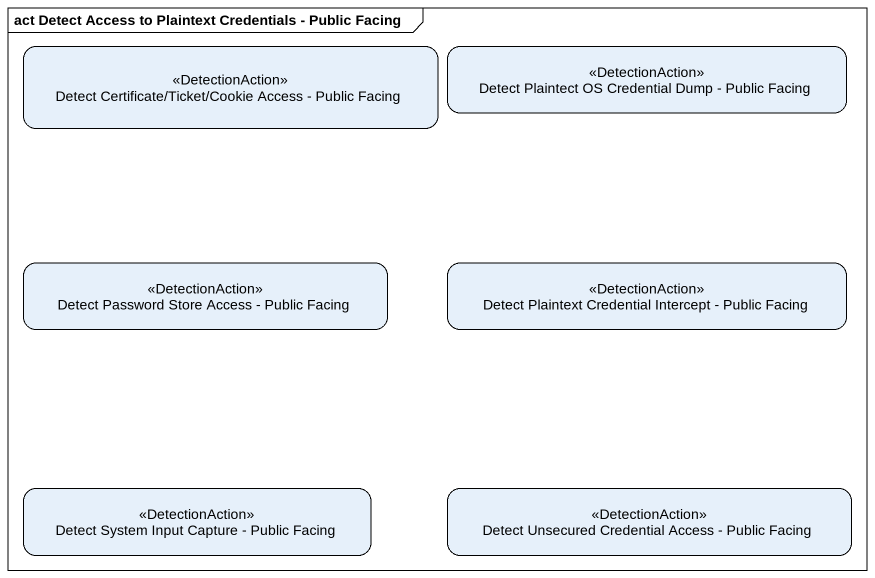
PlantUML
@startuml
mainframe act Detect Access to Plaintext Credentials - Public Facing
hide empty description
state "Detect Certificate/Ticket/Cookie Access - Public Facing" as Detect_Certificate_Ticket <<DetectionAction>>
state "Detect Plaintect OS Credential Dump - Public Facing" as Detect_Plaintect_OS <<DetectionAction>>
state "Detect Password Store Access - Public Facing" as Detect_Password_Store <<DetectionAction>>
state "Detect Plaintext Credential Intercept - Public Facing" as Detect_Plaintext_Credential <<DetectionAction>>
state "Detect System Input Capture - Public Facing" as Detect_System_Input_Capture <<DetectionAction>>
state "Detect Unsecured Credential Access - Public Facing" as Detect_Unsecured_Credential <<DetectionAction>>
@enduml
